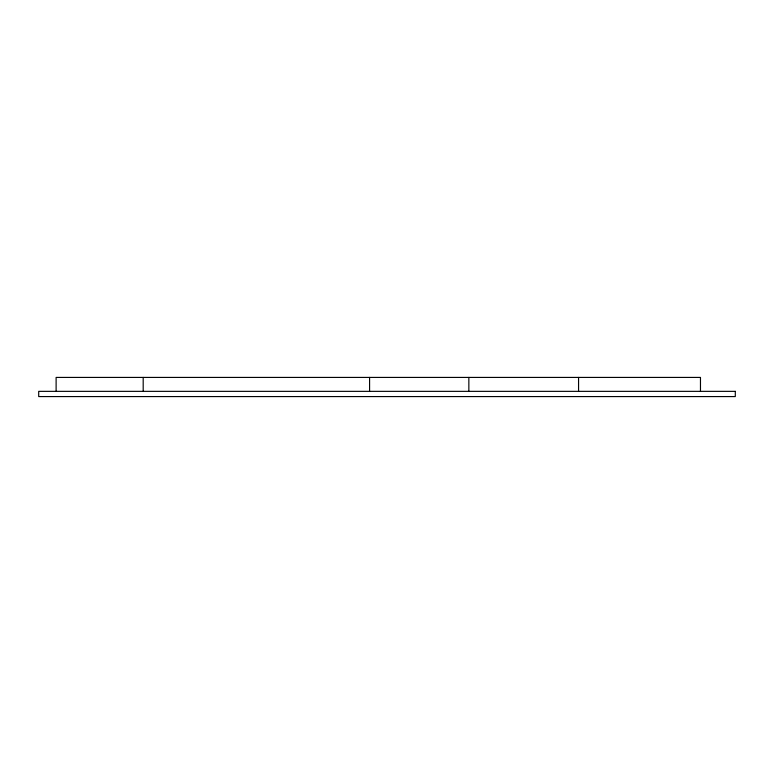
<?xml version="1.0" encoding="UTF-8"?>
<svg xmlns="http://www.w3.org/2000/svg" width="774" height="774" viewBox="0 0 774 774"><rect width="100%" height="100%" fill="white"/><g stroke="black" fill="none" stroke-linecap="round" stroke-linejoin="round"><path stroke-width="1.16" d="M700.47 391.354L700.47 377.422L56.115 377.422L56.115 391.354M578.565 377.422L578.565 391.354M468.851 377.422L468.851 391.354M369.585 377.422L369.585 391.354M143.19 377.422L143.19 391.354M735.3 391.354L38.7 391.354L38.7 396.578L735.3 396.578L735.3 391.354"/></g></svg>
